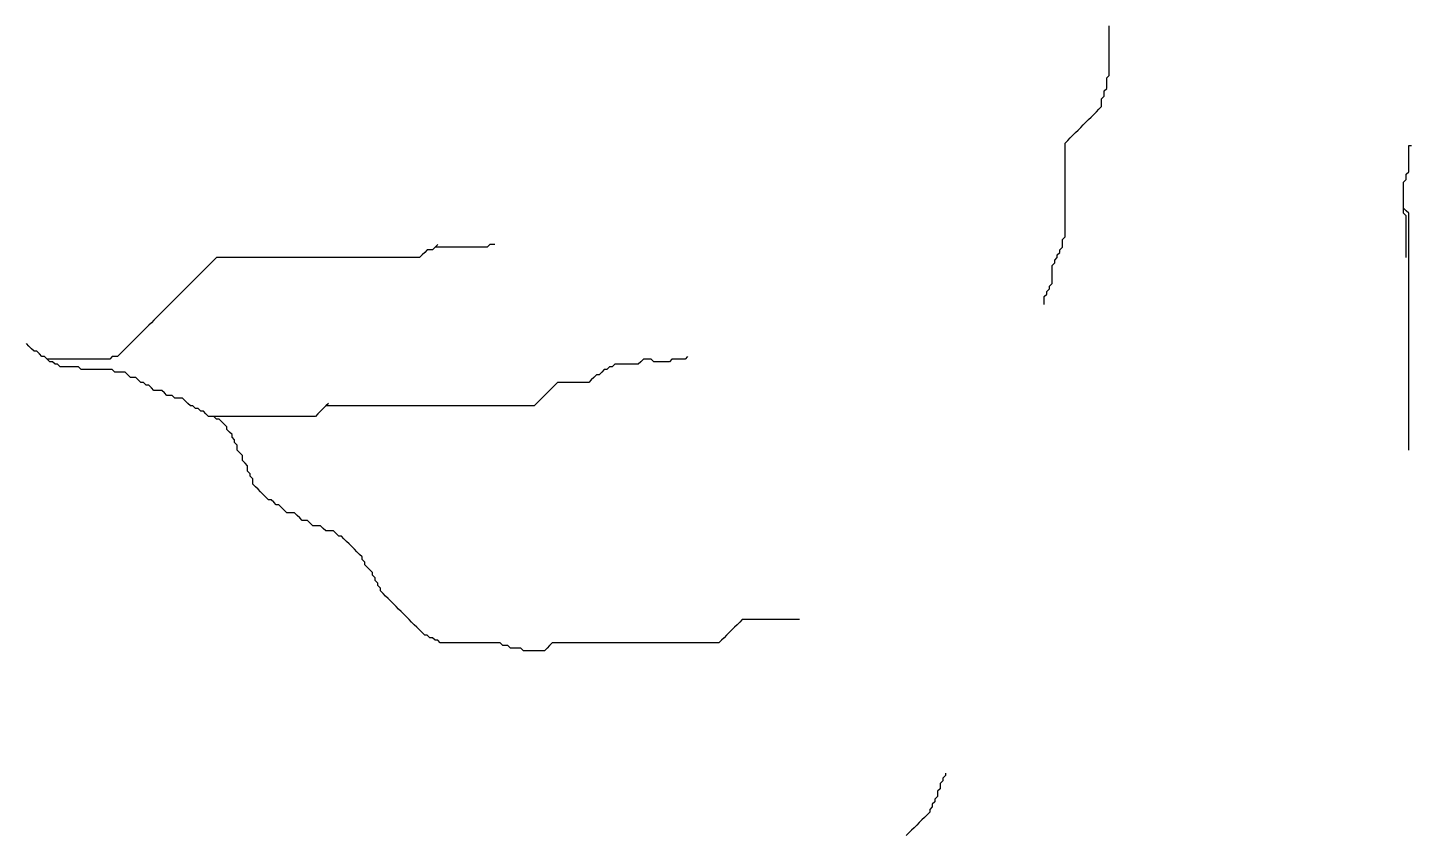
# Model space of a CAD drawing. Header units: metres. Extents: x 837475 to 838479, y 1189012 to 1191015.
# Drawn here: x 837947 to 838479, y 1189397 to 1189707 of the extents above; entities that cross this region are included whole.
import ezdxf

# ---------------------------------------------------------------- set-up
doc = ezdxf.new("R2010")
doc.units = ezdxf.units.M
doc.header["$MEASUREMENT"] = 0

msp = doc.modelspace()

# ---------------------------------------------------------------- linework, layer by layer
for points in [[(838337.83, 1189600.29, 1935.42), (838337.83, 1189601.29, 1935.18), (838337.83, 1189602.29, 1934.92), (838337.83, 1189603.29, 1934.65), (838338.83, 1189604.29, 1934.18), (838338.83, 1189605.29, 1933.87), (838339.83, 1189606.29, 1933.5), (838339.83, 1189607.28, 1933.25), (838340.83, 1189608.28, 1932.89), (838340.83, 1189609.28, 1932.64), (838340.83, 1189610.28, 1932.39), (838340.83, 1189611.28, 1932.14), (838340.83, 1189612.28, 1931.88), (838340.83, 1189613.28, 1931.61), (838340.83, 1189614.28, 1931.33), (838340.83, 1189615.28, 1931.04), (838341.83, 1189616.28, 1930.65), (838341.83, 1189617.28, 1930.36), (838342.83, 1189618.28, 1929.95), (838342.83, 1189619.28, 1929.59), (838343.83, 1189620.28, 1929.09), (838343.83, 1189621.28, 1928.73), (838344.83, 1189622.28, 1928.23), (838344.83, 1189623.28, 1927.87), (838344.83, 1189624.28, 1927.53), (838344.83, 1189625.28, 1927.21), (838345.83, 1189626.28, 1926.74), (838345.83, 1189627.28, 1926.39), (838345.83, 1189628.28, 1926.07), (838345.83, 1189629.28, 1925.81), (838345.83, 1189630.28, 1925.52), (838345.83, 1189631.28, 1925.22), (838345.83, 1189632.28, 1924.93), (838345.83, 1189633.28, 1924.63), (838345.83, 1189634.28, 1924.34), (838345.83, 1189635.28, 1924.04), (838345.83, 1189636.28, 1923.74), (838345.83, 1189637.27, 1923.44), (838345.83, 1189638.27, 1923.14), (838345.83, 1189639.27, 1922.85), (838345.83, 1189640.27, 1922.55), (838345.83, 1189641.27, 1922.26), (838345.83, 1189642.27, 1921.96), (838345.83, 1189643.27, 1921.65), (838345.83, 1189644.27, 1921.33), (838345.83, 1189645.27, 1921.01), (838345.83, 1189646.27, 1920.69), (838345.83, 1189647.27, 1920.38), (838345.83, 1189648.27, 1920.05), (838345.83, 1189649.27, 1919.71), (838345.83, 1189650.27, 1919.37), (838345.83, 1189651.27, 1919.04), (838345.83, 1189652.27, 1918.71), (838345.83, 1189653.27, 1918.39), (838345.83, 1189654.27, 1918.06), (838345.83, 1189655.27, 1917.72), (838345.83, 1189656.27, 1917.38), (838345.83, 1189657.27, 1917.04), (838345.83, 1189658.27, 1916.7), (838345.83, 1189659.27, 1916.37), (838345.83, 1189660.27, 1916.03), (838345.83, 1189661.27, 1915.71), (838345.83, 1189662.27, 1915.41), (838346.83, 1189663.27, 1914.99), (838347.83, 1189664.27, 1914.56), (838348.83, 1189665.27, 1914.14), (838349.83, 1189666.27, 1913.72), (838350.83, 1189667.26, 1913.3), (838351.83, 1189668.26, 1912.89), (838352.83, 1189669.26, 1912.47), (838353.83, 1189670.26, 1912.07), (838354.83, 1189671.26, 1911.74), (838355.83, 1189672.26, 1911.44), (838356.83, 1189673.26, 1911.13), (838357.83, 1189674.26, 1910.81), (838358.83, 1189675.26, 1910.48), (838359.83, 1189676.26, 1910.17), (838359.83, 1189677.26, 1910), (838359.83, 1189678.26, 1909.75), (838359.83, 1189679.26, 1909.48), (838360.83, 1189680.26, 1909.08), (838360.83, 1189681.26, 1908.8), (838360.83, 1189682.26, 1908.53), (838361.82, 1189683.26, 1908.15), (838361.82, 1189684.26, 1907.94), (838361.82, 1189685.26, 1907.63), (838361.82, 1189686.26, 1907.3), (838361.82, 1189687.26, 1906.99), (838362.82, 1189688.26, 1906.53), (838362.82, 1189689.26, 1906.23), (838362.82, 1189690.26, 1905.96), (838362.82, 1189691.26, 1905.65), (838362.82, 1189692.26, 1905.34), (838362.82, 1189693.26, 1905.03), (838362.82, 1189694.26, 1904.73), (838362.82, 1189695.26, 1904.42), (838362.82, 1189696.25, 1904.12), (838362.82, 1189697.25, 1903.84), (838362.82, 1189698.25, 1903.56), (838362.82, 1189699.25, 1903.28), (838362.82, 1189700.25, 1903), (838362.82, 1189701.25, 1902.72), (838362.82, 1189702.25, 1902.43), (838362.82, 1189703.25, 1902.14), (838362.82, 1189704.25, 1901.84), (838362.82, 1189705.25, 1901.53), (838362.82, 1189706.25, 1901.21), (838362.82, 1189707.25, 1900.88)], [(838475.79, 1189637.27, 1914.16), (838475.79, 1189638.27, 1913.85), (838475.79, 1189639.27, 1913.55), (838475.79, 1189640.27, 1913.25), (838475.79, 1189641.27, 1912.95), (838475.79, 1189642.27, 1912.66), (838475.79, 1189643.27, 1912.39), (838475.79, 1189644.27, 1912.12), (838475.79, 1189645.27, 1911.84), (838475.79, 1189646.27, 1911.56), (838475.79, 1189647.27, 1911.28), (838476.79, 1189648.27, 1910.74), (838476.79, 1189649.27, 1910.26), (838476.79, 1189650.27, 1909.77), (838477.79, 1189651.27, 1909.05), (838477.79, 1189652.27, 1908.51), (838477.79, 1189653.27, 1907.95), (838477.79, 1189654.27, 1907.36), (838477.79, 1189655.27, 1906.73), (838477.79, 1189656.27, 1906.05), (838477.79, 1189657.27, 1905.32), (838477.79, 1189658.27, 1904.57), (838477.79, 1189659.27, 1904), (838477.79, 1189660.27, 1903.75), (838477.79, 1189661.27, 1903.72), (838478.79, 1189661.27, 1903.71)], [(838477.79, 1189544.31, 1937.69), (838477.79, 1189545.31, 1937.43), (838477.79, 1189546.31, 1937.2), (838477.79, 1189547.31, 1936.97), (838477.79, 1189548.3, 1936.74), (838477.79, 1189549.3, 1936.51), (838477.79, 1189550.3, 1936.29), (838477.79, 1189551.3, 1936.09), (838477.79, 1189552.3, 1935.91), (838477.79, 1189553.3, 1935.73), (838477.79, 1189554.3, 1935.56), (838477.79, 1189555.3, 1935.38), (838477.79, 1189556.3, 1935.21), (838477.79, 1189557.3, 1935.04), (838477.79, 1189558.3, 1934.87), (838477.79, 1189559.3, 1934.72), (838477.79, 1189560.3, 1934.58), (838477.79, 1189561.3, 1934.45), (838477.79, 1189562.3, 1934.32), (838477.79, 1189563.3, 1934.19), (838477.79, 1189564.3, 1934.05), (838477.79, 1189565.3, 1933.92), (838477.79, 1189566.3, 1933.78), (838477.79, 1189567.3, 1933.65), (838477.79, 1189568.3, 1933.52), (838477.79, 1189569.3, 1933.37), (838477.79, 1189570.3, 1933.23), (838477.79, 1189571.3, 1933.08), (838477.79, 1189572.3, 1932.93), (838477.79, 1189573.3, 1932.78), (838477.79, 1189574.3, 1932.63), (838477.79, 1189575.3, 1932.48), (838477.79, 1189576.3, 1932.33), (838477.79, 1189577.3, 1932.17), (838477.79, 1189578.29, 1931.99), (838477.79, 1189579.29, 1931.78), (838477.79, 1189580.29, 1931.57), (838477.79, 1189581.29, 1931.35), (838477.79, 1189582.29, 1931.13), (838477.79, 1189583.29, 1930.92), (838477.79, 1189584.29, 1930.7), (838477.79, 1189585.29, 1930.5), (838477.79, 1189586.29, 1930.3), (838477.79, 1189587.29, 1930.1), (838477.79, 1189588.29, 1929.89), (838477.79, 1189589.29, 1929.69), (838477.79, 1189590.29, 1929.47), (838477.79, 1189591.29, 1929.22), (838477.79, 1189592.29, 1928.94), (838477.79, 1189593.29, 1928.65), (838477.79, 1189594.29, 1928.37), (838477.79, 1189595.29, 1928.09), (838477.79, 1189596.29, 1927.82), (838477.79, 1189597.29, 1927.56), (838477.79, 1189598.29, 1927.3), (838477.79, 1189599.29, 1927.04), (838477.79, 1189600.29, 1926.78), (838477.79, 1189601.29, 1926.52), (838477.79, 1189602.29, 1926.26), (838477.79, 1189603.29, 1926), (838477.79, 1189604.29, 1925.73), (838477.79, 1189605.29, 1925.46), (838477.79, 1189606.29, 1925.17), (838477.79, 1189607.28, 1924.87), (838477.79, 1189608.28, 1924.57), (838477.79, 1189609.28, 1924.26), (838477.79, 1189610.28, 1923.95), (838477.79, 1189611.28, 1923.65), (838477.79, 1189612.28, 1923.35), (838477.79, 1189613.28, 1923.05), (838477.79, 1189614.28, 1922.74), (838477.79, 1189615.28, 1922.41), (838477.79, 1189616.28, 1922.06), (838477.79, 1189617.28, 1921.7), (838477.79, 1189618.28, 1921.32), (838477.79, 1189619.28, 1920.92), (838477.79, 1189620.28, 1920.5), (838477.79, 1189621.28, 1920.08), (838477.79, 1189622.28, 1919.65), (838477.79, 1189623.28, 1919.23), (838477.79, 1189624.28, 1918.82), (838477.79, 1189625.28, 1918.4), (838477.79, 1189626.28, 1917.98), (838477.79, 1189627.28, 1917.58), (838477.79, 1189628.28, 1917.2), (838477.79, 1189629.28, 1916.86), (838477.79, 1189630.28, 1916.55), (838477.79, 1189631.28, 1916.24), (838477.79, 1189632.28, 1915.95), (838477.79, 1189633.28, 1915.69), (838477.79, 1189634.28, 1915.45), (838477.79, 1189635.28, 1915.21), (838476.79, 1189636.28, 1914.86), (838475.79, 1189637.27, 1914.16)], [(838476.79, 1189618.28, 1921.41), (838476.79, 1189619.28, 1921.01), (838476.79, 1189620.28, 1920.6), (838476.79, 1189621.28, 1920.19), (838476.79, 1189622.28, 1919.77), (838476.79, 1189623.28, 1919.35), (838476.79, 1189624.28, 1918.93), (838476.79, 1189625.28, 1918.51), (838476.79, 1189626.28, 1918.09), (838476.79, 1189627.28, 1917.68), (838476.79, 1189628.28, 1917.29), (838476.79, 1189629.28, 1916.94), (838476.79, 1189630.28, 1916.61), (838476.79, 1189631.28, 1916.28), (838476.79, 1189632.28, 1915.96), (838476.79, 1189633.28, 1915.67), (838476.79, 1189634.28, 1915.4), (838475.79, 1189635.28, 1914.91), (838475.79, 1189636.28, 1914.53), (838475.79, 1189637.27, 1914.16)], [(838103.91, 1189622.28, 1871.31), (838102.91, 1189621.28, 1870.57), (838101.91, 1189621.28, 1870.09), (838100.91, 1189621.28, 1869.75), (838099.91, 1189620.28, 1869.31), (838098.91, 1189619.28, 1868.88), (838097.91, 1189618.28, 1868.45), (838096.91, 1189618.28, 1868.15), (838095.91, 1189618.28, 1867.87), (838094.91, 1189618.28, 1867.6), (838093.92, 1189618.28, 1867.33), (838092.92, 1189618.28, 1867.05), (838091.92, 1189618.28, 1866.77), (838090.92, 1189618.28, 1866.48), (838089.92, 1189618.28, 1866.2), (838088.92, 1189618.28, 1865.93), (838087.92, 1189618.28, 1865.67), (838086.92, 1189618.28, 1865.41), (838085.92, 1189618.28, 1865.14), (838084.92, 1189618.28, 1864.87), (838083.92, 1189618.28, 1864.59), (838082.92, 1189618.28, 1864.31), (838081.92, 1189618.28, 1864.02), (838080.92, 1189618.28, 1863.73), (838079.92, 1189618.28, 1863.44), (838078.92, 1189618.28, 1863.15), (838077.92, 1189618.28, 1862.86), (838076.92, 1189618.28, 1862.57), (838075.92, 1189618.28, 1862.28), (838074.92, 1189618.28, 1861.96), (838073.92, 1189618.28, 1861.62), (838072.92, 1189618.28, 1861.27), (838071.92, 1189618.28, 1860.92), (838070.92, 1189618.28, 1860.56), (838069.92, 1189618.28, 1860.19), (838068.92, 1189618.28, 1859.81), (838067.92, 1189618.28, 1859.43), (838066.92, 1189618.28, 1859.04), (838065.92, 1189618.28, 1858.64), (838064.92, 1189618.28, 1858.25), (838063.93, 1189618.28, 1857.88), (838062.93, 1189618.28, 1857.52), (838061.93, 1189618.28, 1857.17), (838060.93, 1189618.28, 1856.81), (838059.93, 1189618.28, 1856.46), (838058.93, 1189618.28, 1856.08), (838057.93, 1189618.28, 1855.6), (838056.93, 1189618.28, 1855.06), (838055.93, 1189618.28, 1854.52), (838054.93, 1189618.28, 1853.97), (838053.93, 1189618.28, 1853.43), (838052.93, 1189618.28, 1852.89), (838051.93, 1189618.28, 1852.34), (838050.93, 1189618.28, 1851.8), (838049.93, 1189618.28, 1851.26), (838048.93, 1189618.28, 1850.71), (838047.93, 1189618.28, 1850.17), (838046.93, 1189618.28, 1849.63), (838045.93, 1189618.28, 1849.09), (838044.93, 1189618.28, 1848.54), (838043.93, 1189618.28, 1847.99), (838042.93, 1189618.28, 1847.41), (838041.93, 1189618.28, 1846.83), (838040.93, 1189618.28, 1846.26), (838039.93, 1189618.28, 1845.75), (838038.93, 1189618.28, 1845.28), (838037.93, 1189618.28, 1844.82), (838036.93, 1189618.28, 1844.36), (838035.93, 1189618.28, 1843.87), (838034.93, 1189618.28, 1843.35), (838033.94, 1189618.28, 1842.81), (838032.94, 1189618.28, 1842.27), (838031.94, 1189618.28, 1841.73), (838030.94, 1189618.28, 1841.19), (838029.94, 1189618.28, 1840.65), (838028.94, 1189618.28, 1840.12), (838027.94, 1189618.28, 1839.59), (838026.94, 1189618.28, 1839.06), (838025.94, 1189618.28, 1838.52), (838024.94, 1189618.28, 1837.98), (838023.94, 1189618.28, 1837.43), (838022.94, 1189618.28, 1836.88), (838021.94, 1189618.28, 1836.35), (838020.94, 1189618.28, 1835.87), (838019.94, 1189618.28, 1835.46), (838018.94, 1189617.28, 1834.93), (838017.94, 1189616.28, 1834.4), (838016.94, 1189615.28, 1833.89), (838015.94, 1189614.28, 1833.43), (838014.94, 1189613.28, 1832.99), (838013.94, 1189612.28, 1832.55), (838012.94, 1189611.28, 1832.09), (838011.94, 1189610.28, 1831.55), (838010.94, 1189609.28, 1830.96), (838009.94, 1189608.28, 1830.37), (838008.94, 1189607.28, 1829.68), (838007.94, 1189606.29, 1828.89), (838006.94, 1189605.29, 1828.08), (838005.94, 1189604.29, 1827.25), (838004.95, 1189603.29, 1826.42), (838003.95, 1189602.29, 1825.6), (838002.95, 1189601.29, 1824.81), (838001.95, 1189600.29, 1824.02), (838000.95, 1189599.29, 1823.21), (837999.95, 1189598.29, 1822.47), (837998.95, 1189597.29, 1821.67), (837997.95, 1189596.29, 1820.78), (837996.95, 1189595.29, 1819.88), (837995.95, 1189594.29, 1818.98), (837994.95, 1189593.29, 1818.06), (837993.95, 1189592.29, 1817.06), (837992.95, 1189591.29, 1816.02), (837991.95, 1189590.29, 1814.78), (837990.95, 1189589.29, 1813.46), (837989.95, 1189588.29, 1812.15), (837988.95, 1189587.29, 1810.83), (837987.95, 1189586.29, 1809.51), (837986.95, 1189585.29, 1808.19), (837985.95, 1189584.29, 1806.88), (837984.95, 1189583.29, 1805.58), (837983.95, 1189582.29, 1804.27), (837982.95, 1189581.29, 1802.98), (837981.95, 1189580.29, 1801.72), (837980.95, 1189580.29, 1800.9), (837979.95, 1189580.29, 1800.16), (837978.95, 1189579.29, 1799.38), (837977.95, 1189579.29, 1798.89), (837976.95, 1189579.29, 1798.41), (837975.95, 1189579.29, 1797.9), (837974.96, 1189579.29, 1797.4), (837973.96, 1189579.29, 1796.9), (837972.96, 1189579.29, 1796.36), (837971.96, 1189579.29, 1795.82), (837970.96, 1189579.29, 1795.27), (837969.96, 1189579.29, 1794.7), (837968.96, 1189579.29, 1794.13), (837967.96, 1189579.29, 1793.56), (837966.96, 1189579.29, 1792.98), (837965.96, 1189579.29, 1792.37), (837964.96, 1189579.29, 1791.78), (837963.96, 1189579.29, 1791.21), (837962.96, 1189579.29, 1790.62), (837961.96, 1189579.29, 1790.03), (837960.96, 1189579.29, 1789.41), (837959.96, 1189579.29, 1788.76), (837958.96, 1189579.29, 1788.07), (837957.96, 1189579.29, 1787.33), (837956.96, 1189579.29, 1786.6), (837955.96, 1189579.29, 1785.99), (837954.96, 1189579.29, 1785.42)], [(838104.91, 1189623.28, 1872.04), (838103.91, 1189622.28, 1871.31)], [(838126.9, 1189623.28, 1882.61), (838125.9, 1189623.28, 1882.26), (838124.9, 1189623.28, 1881.92), (838123.9, 1189622.28, 1881.43), (838122.91, 1189622.28, 1881.08), (838121.91, 1189622.28, 1880.73), (838120.91, 1189622.28, 1880.37), (838119.91, 1189622.28, 1879.97), (838118.91, 1189622.28, 1879.47), (838117.91, 1189622.28, 1878.93), (838116.91, 1189622.28, 1878.38), (838115.91, 1189622.28, 1877.83), (838114.91, 1189622.28, 1877.29), (838113.91, 1189622.28, 1876.74), (838112.91, 1189622.28, 1876.19), (838111.91, 1189622.28, 1875.64), (838110.91, 1189622.28, 1875.09), (838109.91, 1189622.28, 1874.55), (838108.91, 1189622.28, 1874), (838107.91, 1189622.28, 1873.45), (838106.91, 1189622.28, 1872.91), (838105.91, 1189622.28, 1872.37), (838104.91, 1189622.28, 1871.83), (838103.91, 1189622.28, 1871.31)], [(837954.96, 1189579.29, 1785.42), (837953.96, 1189580.29, 1784.54), (837952.96, 1189580.29, 1784.15), (837951.96, 1189581.29, 1783.91), (837950.96, 1189582.29, 1783.15), (837949.96, 1189582.29, 1782.51), (837948.96, 1189583.29, 1781.95), (837947.96, 1189584.29, 1781.27), (837946.96, 1189585.29, 1780.61)], [(838200.88, 1189580.29, 1907.57), (838199.88, 1189579.29, 1907.14), (838198.88, 1189579.29, 1906.83), (838197.88, 1189579.29, 1906.52), (838196.88, 1189579.29, 1906.19), (838195.88, 1189579.29, 1905.76), (838194.88, 1189579.29, 1905.22), (838193.88, 1189578.29, 1904.48), (838192.88, 1189578.29, 1904.02), (838191.88, 1189578.29, 1903.68), (838190.88, 1189578.29, 1903.38), (838189.88, 1189578.29, 1903.09), (838188.88, 1189578.29, 1902.81), (838187.88, 1189578.29, 1902.56), (838186.88, 1189579.29, 1902.27), (838185.88, 1189579.29, 1902.1), (838184.88, 1189579.29, 1902.01), (838183.88, 1189579.29, 1902), (838182.89, 1189578.29, 1901.96), (838181.89, 1189577.3, 1901.59), (838180.89, 1189577.3, 1901.12), (838179.89, 1189577.3, 1900.61), (838178.89, 1189577.3, 1900.12), (838177.89, 1189577.3, 1899.71), (838176.89, 1189577.3, 1899.35), (838175.89, 1189577.3, 1898.99), (838174.89, 1189577.3, 1898.64), (838173.89, 1189577.3, 1898.29), (838172.89, 1189577.3, 1897.96), (838171.89, 1189576.3, 1897.51), (838170.89, 1189576.3, 1897.18), (838169.89, 1189575.3, 1896.74), (838168.89, 1189575.3, 1896.41), (838167.89, 1189574.3, 1895.95), (838166.89, 1189573.3, 1895.49), (838165.89, 1189573.3, 1895.17), (838164.89, 1189572.3, 1894.71), (838163.89, 1189571.3, 1894.24), (838162.89, 1189570.3, 1893.75), (838161.89, 1189570.3, 1893.4), (838160.89, 1189570.3, 1893.01), (838159.89, 1189570.3, 1892.62), (838158.89, 1189570.3, 1892.21), (838157.89, 1189570.3, 1891.76), (838156.89, 1189570.3, 1891.27), (838155.89, 1189570.3, 1890.77), (838154.89, 1189570.3, 1890.27), (838153.89, 1189570.3, 1889.77), (838152.9, 1189570.3, 1889.27), (838151.9, 1189570.3, 1888.78), (838150.9, 1189570.3, 1888.3), (838149.9, 1189569.3, 1887.63), (838148.9, 1189568.3, 1886.96), (838147.9, 1189567.3, 1886.28), (838146.9, 1189566.3, 1885.6), (838145.9, 1189565.3, 1884.9), (838144.9, 1189564.3, 1884.21), (838143.9, 1189563.3, 1883.52), (838142.9, 1189562.3, 1882.83), (838141.9, 1189561.3, 1882.14), (838140.9, 1189561.3, 1881.65), (838139.9, 1189561.3, 1881.18), (838138.9, 1189561.3, 1880.7), (838137.9, 1189561.3, 1880.23), (838136.9, 1189561.3, 1879.77), (838135.9, 1189561.3, 1879.29), (838134.9, 1189561.3, 1878.8), (838133.9, 1189561.3, 1878.31), (838132.9, 1189561.3, 1877.84), (838131.9, 1189561.3, 1877.36), (838130.9, 1189561.3, 1876.88), (838129.9, 1189561.3, 1876.39), (838128.9, 1189561.3, 1875.92), (838127.9, 1189561.3, 1875.44), (838126.9, 1189561.3, 1874.97), (838125.9, 1189561.3, 1874.49), (838124.9, 1189561.3, 1873.99), (838123.9, 1189561.3, 1873.52), (838122.91, 1189561.3, 1873.05), (838121.91, 1189561.3, 1872.58), (838120.91, 1189561.3, 1872.09), (838119.91, 1189561.3, 1871.58), (838118.91, 1189561.3, 1871.06), (838117.91, 1189561.3, 1870.54), (838116.91, 1189561.3, 1870.02), (838115.91, 1189561.3, 1869.48), (838114.91, 1189561.3, 1868.94), (838113.91, 1189561.3, 1868.41), (838112.91, 1189561.3, 1867.94), (838111.91, 1189561.3, 1867.56), (838110.91, 1189561.3, 1867.21), (838109.91, 1189561.3, 1866.87), (838108.91, 1189561.3, 1866.53), (838107.91, 1189561.3, 1866.21), (838106.91, 1189561.3, 1865.92), (838105.91, 1189561.3, 1865.63), (838104.91, 1189561.3, 1865.35), (838103.91, 1189561.3, 1865.07), (838102.91, 1189561.3, 1864.79), (838101.91, 1189561.3, 1864.52), (838100.91, 1189561.3, 1864.23), (838099.91, 1189561.3, 1863.93), (838098.91, 1189561.3, 1863.56), (838097.91, 1189561.3, 1863.18), (838096.91, 1189561.3, 1862.81), (838095.91, 1189561.3, 1862.42), (838094.91, 1189561.3, 1862.04), (838093.92, 1189561.3, 1861.66), (838092.92, 1189561.3, 1861.28), (838091.92, 1189561.3, 1860.9), (838090.92, 1189561.3, 1860.52), (838089.92, 1189561.3, 1860.13), (838088.92, 1189561.3, 1859.75), (838087.92, 1189561.3, 1859.37), (838086.92, 1189561.3, 1858.99), (838085.92, 1189561.3, 1858.61), (838084.92, 1189561.3, 1858.23), (838083.92, 1189561.3, 1857.85), (838082.92, 1189561.3, 1857.46), (838081.92, 1189561.3, 1857.08), (838080.92, 1189561.3, 1856.69), (838079.92, 1189561.3, 1856.3), (838078.92, 1189561.3, 1855.88), (838077.92, 1189561.3, 1855.42), (838076.92, 1189561.3, 1854.94), (838075.92, 1189561.3, 1854.45), (838074.92, 1189561.3, 1853.97), (838073.92, 1189561.3, 1853.48), (838072.92, 1189561.3, 1852.99), (838071.92, 1189561.3, 1852.5), (838070.92, 1189561.3, 1852.01), (838069.92, 1189561.3, 1851.51), (838068.92, 1189561.3, 1851.02), (838067.92, 1189561.3, 1850.52), (838066.92, 1189561.3, 1850.02), (838065.92, 1189561.3, 1849.52), (838064.92, 1189561.3, 1849.01), (838063.93, 1189561.3, 1848.51), (838062.93, 1189561.3, 1848.01), (838061.93, 1189561.3, 1847.52)], [(838018.94, 1189557.3, 1821.24), (838017.94, 1189557.3, 1820.58), (838016.94, 1189557.3, 1820.18), (838015.94, 1189558.3, 1819.71), (838014.94, 1189559.3, 1818.95), (838013.94, 1189559.3, 1818.42), (838012.94, 1189560.3, 1817.9), (838011.94, 1189560.3, 1817.47), (838010.94, 1189561.3, 1816.8), (838009.94, 1189561.3, 1816.38), (838008.94, 1189562.3, 1816.04), (838007.94, 1189563.3, 1815.93), (838006.94, 1189564.3, 1815.35), (838005.94, 1189564.3, 1814.78), (838004.95, 1189564.3, 1814.26), (838003.95, 1189564.3, 1813.85), (838002.95, 1189565.3, 1813.17), (838001.95, 1189565.3, 1812.59), (838000.95, 1189565.3, 1812.23), (837999.95, 1189566.3, 1812.04), (837998.95, 1189567.3, 1812.01), (837997.95, 1189567.3, 1811.94), (837996.95, 1189567.3, 1811.61), (837995.95, 1189567.3, 1811.19), (837994.95, 1189568.3, 1810.64), (837993.95, 1189569.3, 1809.91), (837992.95, 1189569.3, 1809.01), (837991.95, 1189570.3, 1807.71), (837990.95, 1189570.3, 1806.83), (837989.95, 1189571.3, 1805.82), (837988.95, 1189572.3, 1805.08), (837987.95, 1189572.3, 1804.61), (837986.95, 1189572.3, 1804.29), (837985.95, 1189573.3, 1803.91), (837984.95, 1189574.3, 1803.12), (837983.95, 1189574.3, 1802.43), (837982.95, 1189574.3, 1801.89), (837981.95, 1189574.3, 1801.3), (837980.95, 1189574.3, 1800.7), (837979.95, 1189575.3, 1799.9), (837978.95, 1189575.3, 1799.48), (837977.95, 1189575.3, 1799.08), (837976.95, 1189575.3, 1798.63), (837975.95, 1189575.3, 1798.12), (837974.96, 1189575.3, 1797.53), (837973.96, 1189575.3, 1796.95), (837972.96, 1189575.3, 1796.36), (837971.96, 1189575.3, 1795.78), (837970.96, 1189575.3, 1795.22), (837969.96, 1189575.3, 1794.67), (837968.96, 1189575.3, 1794.13), (837967.96, 1189575.3, 1793.63), (837966.96, 1189576.3, 1792.97), (837965.96, 1189576.3, 1792.48), (837964.96, 1189576.3, 1791.99), (837963.96, 1189576.3, 1791.46), (837962.96, 1189576.3, 1790.91), (837961.96, 1189576.3, 1790.35), (837960.96, 1189576.3, 1789.71), (837959.96, 1189576.3, 1789.07), (837958.96, 1189577.3, 1788.2), (837957.96, 1189577.3, 1787.54), (837956.96, 1189578.29, 1786.63), (837955.96, 1189578.29, 1786.16), (837954.96, 1189579.29, 1785.42)], [(838061.93, 1189561.3, 1847.52), (838060.93, 1189560.3, 1846.84), (838059.93, 1189559.3, 1846.14), (838058.93, 1189558.3, 1845.3), (838057.93, 1189557.3, 1844.37), (838056.93, 1189557.3, 1843.73), (838055.93, 1189557.3, 1843.13), (838054.93, 1189557.3, 1842.54), (838053.93, 1189557.3, 1841.95), (838052.93, 1189557.3, 1841.4), (838051.93, 1189557.3, 1840.85), (838050.93, 1189557.3, 1840.29), (838049.93, 1189557.3, 1839.74), (838048.93, 1189557.3, 1839.16), (838047.93, 1189557.3, 1838.58), (838046.93, 1189557.3, 1837.98), (838045.93, 1189557.3, 1837.35), (838044.93, 1189557.3, 1836.69), (838043.93, 1189557.3, 1835.98), (838042.93, 1189557.3, 1835.28), (838041.93, 1189557.3, 1834.59), (838040.93, 1189557.3, 1833.91), (838039.93, 1189557.3, 1833.15), (838038.93, 1189557.3, 1832.42), (838037.93, 1189557.3, 1831.83), (838036.93, 1189557.3, 1831.22), (838035.93, 1189557.3, 1830.6), (838034.93, 1189557.3, 1830.06), (838033.94, 1189557.3, 1829.59), (838032.94, 1189557.3, 1829.04), (838031.94, 1189557.3, 1828.49), (838030.94, 1189557.3, 1827.97), (838029.94, 1189557.3, 1827.45), (838028.94, 1189557.3, 1826.93), (838027.94, 1189557.3, 1826.41), (838026.94, 1189557.3, 1825.87), (838025.94, 1189557.3, 1825.31), (838024.94, 1189557.3, 1824.74), (838023.94, 1189557.3, 1824.18), (838022.94, 1189557.3, 1823.63), (838021.94, 1189557.3, 1823.07), (838020.94, 1189557.3, 1822.52), (838019.94, 1189557.3, 1821.94), (838018.94, 1189557.3, 1821.24)], [(838062.93, 1189562.3, 1848.2), (838061.93, 1189561.3, 1847.52)], [(838243.86, 1189479.33, 1923.67), (838242.86, 1189479.33, 1923.35), (838241.87, 1189479.33, 1923.02), (838240.87, 1189479.33, 1922.7), (838239.87, 1189479.33, 1922.36), (838238.87, 1189479.33, 1922.01), (838237.87, 1189479.33, 1921.66), (838236.87, 1189479.33, 1921.3), (838235.87, 1189479.33, 1920.94), (838234.87, 1189479.33, 1920.58), (838233.87, 1189479.33, 1920.23), (838232.87, 1189479.33, 1919.88), (838231.87, 1189479.33, 1919.52), (838230.87, 1189479.33, 1919.17), (838229.87, 1189479.33, 1918.82), (838228.87, 1189479.33, 1918.47), (838227.87, 1189479.33, 1918.12), (838226.87, 1189479.33, 1917.77), (838225.87, 1189479.33, 1917.42), (838224.87, 1189479.33, 1917.07), (838223.87, 1189479.33, 1916.72), (838222.87, 1189479.33, 1916.37), (838221.87, 1189479.33, 1916.02), (838220.87, 1189478.33, 1915.52), (838219.87, 1189477.33, 1915.02), (838218.87, 1189476.33, 1914.51), (838217.87, 1189475.33, 1914), (838216.87, 1189474.33, 1913.51), (838215.87, 1189473.33, 1913.03), (838214.87, 1189472.33, 1912.54), (838213.87, 1189471.33, 1912.06), (838212.87, 1189470.33, 1911.61), (838211.88, 1189470.33, 1911.32), (838210.88, 1189470.33, 1911.02), (838209.88, 1189470.33, 1910.72), (838208.88, 1189470.33, 1910.43), (838207.88, 1189470.33, 1910.14), (838206.88, 1189470.33, 1909.87), (838205.88, 1189470.33, 1909.61), (838204.88, 1189470.33, 1909.36), (838203.88, 1189470.33, 1909.1), (838202.88, 1189470.33, 1908.84), (838201.88, 1189470.33, 1908.58), (838200.88, 1189470.33, 1908.32), (838199.88, 1189470.33, 1908.02), (838198.88, 1189470.33, 1907.63), (838197.88, 1189470.33, 1907.2), (838196.88, 1189470.33, 1906.76), (838195.88, 1189470.33, 1906.32), (838194.88, 1189470.33, 1905.89), (838193.88, 1189470.33, 1905.45), (838192.88, 1189470.33, 1905.01), (838191.88, 1189470.33, 1904.56), (838190.88, 1189470.33, 1904.12), (838189.88, 1189470.33, 1903.7), (838188.88, 1189470.33, 1903.28), (838187.88, 1189470.33, 1902.87), (838186.88, 1189470.33, 1902.45), (838185.88, 1189470.33, 1902.04), (838184.88, 1189470.33, 1901.64), (838183.88, 1189470.33, 1901.23), (838182.89, 1189470.33, 1900.83), (838181.89, 1189470.33, 1900.43), (838180.89, 1189470.33, 1900.02), (838179.89, 1189470.33, 1899.6), (838178.89, 1189470.33, 1899.17), (838177.89, 1189470.33, 1898.74), (838176.89, 1189470.33, 1898.31), (838175.89, 1189470.33, 1897.88), (838174.89, 1189470.33, 1897.46), (838173.89, 1189470.33, 1897.04), (838172.89, 1189470.33, 1896.63), (838171.89, 1189470.33, 1896.22), (838170.89, 1189470.33, 1895.82), (838169.89, 1189470.33, 1895.43), (838168.89, 1189470.33, 1895.03), (838167.89, 1189470.33, 1894.64), (838166.89, 1189470.33, 1894.24), (838165.89, 1189470.33, 1893.83), (838164.89, 1189470.33, 1893.4), (838163.89, 1189470.33, 1892.97), (838162.89, 1189470.33, 1892.54), (838161.89, 1189470.33, 1892.1), (838160.89, 1189470.33, 1891.64), (838159.89, 1189470.33, 1891.16), (838158.89, 1189470.33, 1890.69), (838157.89, 1189470.33, 1890.22), (838156.89, 1189470.33, 1889.75), (838155.89, 1189470.33, 1889.29), (838154.89, 1189470.33, 1888.83), (838153.89, 1189470.33, 1888.39), (838152.9, 1189470.33, 1887.94), (838151.9, 1189470.33, 1887.5), (838150.9, 1189470.33, 1887.06), (838149.9, 1189470.33, 1886.64), (838148.9, 1189470.33, 1886.23), (838147.9, 1189469.33, 1885.65), (838146.9, 1189468.33, 1885.07), (838145.9, 1189467.33, 1884.48), (838144.9, 1189467.33, 1884.13), (838143.9, 1189467.33, 1883.91), (838142.9, 1189467.33, 1883.59), (838141.9, 1189467.33, 1883.24), (838140.9, 1189467.33, 1882.89), (838139.9, 1189467.33, 1882.54), (838138.9, 1189467.33, 1882.23), (838137.9, 1189467.33, 1882.03), (838136.9, 1189468.33, 1881.79), (838135.9, 1189468.33, 1881.45), (838134.9, 1189468.33, 1881.08), (838133.9, 1189468.33, 1880.71), (838132.9, 1189468.33, 1880.36), (838131.9, 1189469.33, 1879.89), (838130.9, 1189469.33, 1879.53), (838129.9, 1189469.33, 1879.19), (838128.9, 1189470.33, 1878.7), (838127.9, 1189470.33, 1878.35), (838126.9, 1189470.33, 1878.02), (838125.9, 1189470.33, 1877.67), (838124.9, 1189470.33, 1877.29), (838123.9, 1189470.33, 1876.89), (838122.91, 1189470.33, 1876.49), (838121.91, 1189470.33, 1876.1), (838120.91, 1189470.33, 1875.81), (838119.91, 1189470.33, 1875.54), (838118.91, 1189470.33, 1875.27), (838117.91, 1189470.33, 1874.99), (838116.91, 1189470.33, 1874.71), (838115.91, 1189470.33, 1874.43), (838114.91, 1189470.33, 1874.14), (838113.91, 1189470.33, 1873.85), (838112.91, 1189470.33, 1873.58), (838111.91, 1189470.33, 1873.31), (838110.91, 1189470.33, 1873.05), (838109.91, 1189470.33, 1872.78), (838108.91, 1189470.33, 1872.52), (838107.91, 1189470.33, 1872.27), (838106.91, 1189470.33, 1872.04), (838105.91, 1189470.33, 1871.84), (838104.91, 1189471.33, 1871.54), (838103.91, 1189471.33, 1871.33), (838102.91, 1189472.33, 1871.04), (838101.91, 1189472.33, 1870.83), (838100.91, 1189473.33, 1870.54), (838099.91, 1189473.33, 1870.33), (838098.91, 1189474.33, 1870.06), (838097.91, 1189475.33, 1869.85), (838096.91, 1189476.33, 1869.29), (838095.91, 1189477.33, 1868.68), (838094.91, 1189478.33, 1868.09), (838093.92, 1189479.33, 1867.57), (838092.92, 1189480.33, 1867.05), (838091.92, 1189481.33, 1866.54), (838090.92, 1189482.33, 1866.03), (838089.92, 1189483.33, 1865.57), (838088.92, 1189484.33, 1865.13), (838087.92, 1189485.33, 1864.71), (838086.92, 1189486.33, 1864.29), (838085.92, 1189487.33, 1863.86), (838084.92, 1189488.33, 1863.4), (838083.92, 1189489.32, 1862.94), (838082.92, 1189490.32, 1862.49), (838082.92, 1189491.32, 1862.17), (838081.92, 1189492.32, 1861.73), (838081.92, 1189493.32, 1861.41), (838080.92, 1189494.32, 1860.97), (838080.92, 1189495.32, 1860.65), (838079.92, 1189496.32, 1860.24), (838079.92, 1189497.32, 1860.02), (838078.92, 1189498.32, 1859.65), (838077.92, 1189499.32, 1859.13), (838076.92, 1189500.32, 1858.64), (838076.92, 1189501.32, 1858.29), (838075.92, 1189502.32, 1857.73), (838075.92, 1189503.32, 1857.28), (838074.92, 1189504.32, 1856.62), (838073.92, 1189505.32, 1856.05), (838072.92, 1189506.32, 1855.49), (838071.92, 1189507.32, 1854.85), (838070.92, 1189508.32, 1854.23), (838069.92, 1189509.32, 1853.67), (838068.92, 1189510.32, 1853), (838067.92, 1189511.32, 1852.44), (838066.92, 1189511.32, 1852.1), (838065.92, 1189512.32, 1851.81), (838064.92, 1189513.32, 1851.26), (838063.93, 1189513.32, 1850.85), (838062.93, 1189513.32, 1850.44), (838061.93, 1189513.32, 1850.12), (838060.93, 1189514.32, 1849.95), (838059.93, 1189515.32, 1849.45), (838058.93, 1189515.32, 1848.92), (838057.93, 1189515.32, 1848.45), (838056.93, 1189515.32, 1848.16), (838055.93, 1189516.32, 1847.97), (838054.93, 1189517.32, 1847.59), (838053.93, 1189517.32, 1847.13), (838052.93, 1189517.32, 1846.69), (838051.93, 1189518.31, 1846.14), (838050.93, 1189519.31, 1845.89), (838049.93, 1189520.31, 1845.39), (838048.93, 1189520.31, 1845.05), (838047.93, 1189520.31, 1844.71), (838046.93, 1189520.31, 1844.38), (838045.93, 1189521.31, 1843.96), (838044.93, 1189522.31, 1843.38), (838043.93, 1189523.31, 1842.73), (838042.93, 1189523.31, 1842.29), (838041.93, 1189524.31, 1841.63), (838040.93, 1189525.31, 1840.97), (838039.93, 1189525.31, 1840.48), (838038.93, 1189526.31, 1839.83), (838037.93, 1189527.31, 1839.12), (838036.93, 1189528.31, 1838.35), (838035.93, 1189529.31, 1837.21), (838034.93, 1189530.31, 1836.17), (838033.94, 1189531.31, 1835.74), (838033.94, 1189532.31, 1835.25), (838033.94, 1189533.31, 1834.73), (838032.94, 1189534.31, 1834.05), (838032.94, 1189535.31, 1833.6), (838031.94, 1189536.31, 1832.85), (838031.94, 1189537.31, 1832.35), (838031.94, 1189538.31, 1832.14), (838030.94, 1189539.31, 1831.91), (838029.94, 1189540.31, 1831.31), (838029.94, 1189541.31, 1830.84), (838029.94, 1189542.31, 1830.4), (838028.94, 1189543.31, 1829.99), (838027.94, 1189544.31, 1829.53), (838027.94, 1189545.31, 1829.11), (838027.94, 1189546.31, 1828.68), (838026.94, 1189547.31, 1828.04), (838026.94, 1189548.3, 1827.5), (838025.94, 1189549.3, 1826.79), (838025.94, 1189550.3, 1826.29), (838024.94, 1189551.3, 1825.77), (838023.94, 1189552.3, 1824.97), (838023.94, 1189553.3, 1824.42), (838022.94, 1189554.3, 1823.93), (838021.94, 1189555.3, 1823.28), (838020.94, 1189556.3, 1822.54), (838019.94, 1189556.3, 1822.05), (838018.94, 1189557.3, 1821.24)], [(838299.85, 1189420.35, 1925.85), (838299.85, 1189419.35, 1925.62), (838298.85, 1189418.35, 1925.3), (838298.85, 1189417.35, 1925.07), (838297.85, 1189416.35, 1924.74), (838297.85, 1189415.35, 1924.51), (838297.85, 1189414.35, 1924.28), (838296.85, 1189413.35, 1923.96), (838296.85, 1189412.35, 1923.74), (838296.85, 1189411.35, 1923.52), (838295.85, 1189410.35, 1923.21), (838295.85, 1189409.35, 1923), (838294.85, 1189408.35, 1922.69), (838294.85, 1189407.35, 1922.47), (838293.85, 1189406.35, 1922.16), (838293.85, 1189405.35, 1921.94), (838292.85, 1189404.35, 1921.65), (838291.85, 1189403.35, 1921.35), (838290.85, 1189402.35, 1921.05), (838289.85, 1189401.35, 1920.76), (838288.85, 1189400.35, 1920.46), (838287.85, 1189399.36, 1920.16), (838286.85, 1189398.36, 1919.86), (838285.85, 1189397.36, 1919.56), (838284.85, 1189396.36, 1919.27)]]:
    msp.add_polyline3d(points)

doc.saveas('drawing.dxf')
